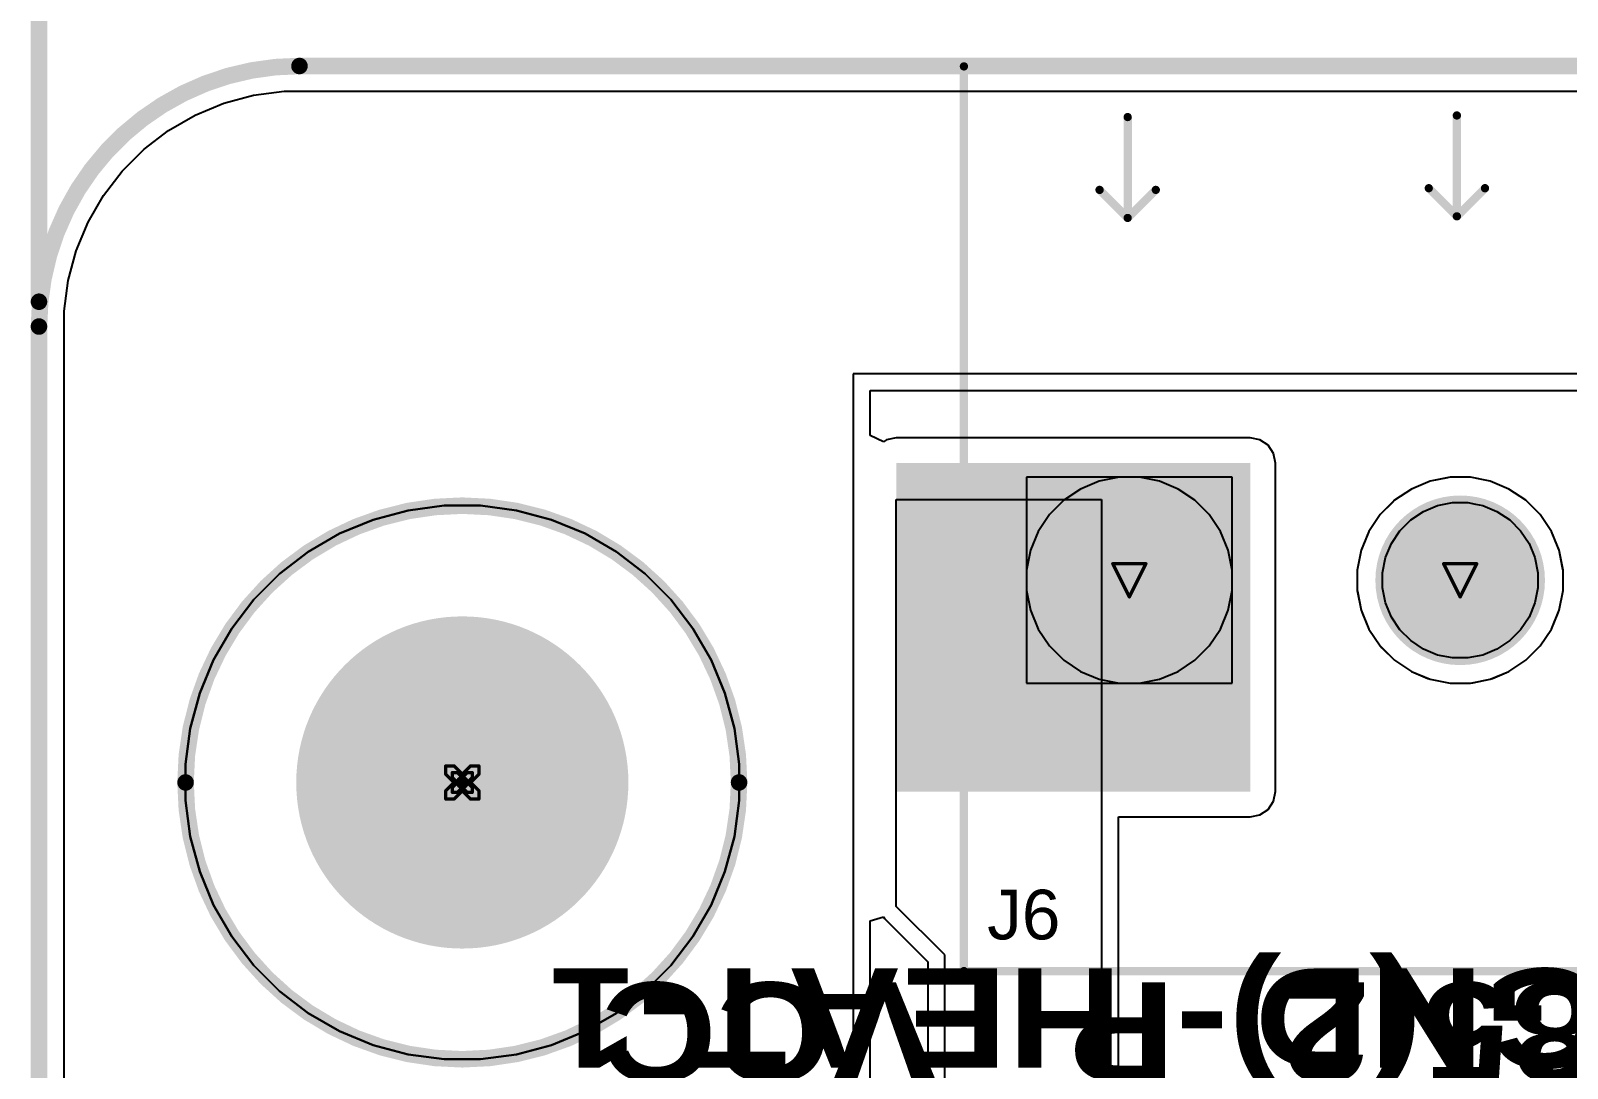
# Model space of a CAD drawing. Header units: inches. Extents: x -36 to 349, y -11 to 240.
# Drawn here: x -6.63 to 16.97, y 111.61 to 127.54 of the extents above; entities that cross this region are included whole.
import ezdxf

# ---------------------------------------------------------------- set-up
doc = ezdxf.new("R2010")
doc.units = ezdxf.units.IN
for name, color, linetype in [('Board Outline', 216, 'Continuous'), ('Bottom Layer', 5, 'Continuous'), ('Bottom Solder', 6, 'Continuous'), ('Dimension', 6, 'Continuous'), ('Drill Drawing', 1, 'Continuous'), ('Layer 1', 16, 'Continuous'), ('Layer 2', 76, 'Continuous'), ('Multi-Layer', 9, 'Continuous'), ('Pad Holes', 156, 'Continuous'), ('Top Layer', 1, 'Continuous'), ('Top Overlay', 2, 'Continuous'), ('Top Solder', 216, 'Continuous')]:
    doc.layers.add(name, color=color, linetype=linetype)
doc.styles.add('Arial', font='', dxfattribs={"height": 0.2})
doc.styles.add('Arial Black_Bold', font='', dxfattribs={"height": 0.2})
doc.styles.get('Arial').set_extended_font_data('Arial')
doc.styles.get('Arial Black_Bold').set_extended_font_data('Arial Black', bold=True)

# ---------------------------------------------------------------- blocks, each defined once
blk = doc.blocks.new('TB008A_508_02BE_120')
at = {"layer": 'Bottom Layer'}
blk.add_hatch(color=5, dxfattribs=at).paths.add_polyline_path([(-3.74, 1.2), (-1.34, 1.2), (-1.34, -1.2), (-3.74, -1.2)])
h = blk.add_hatch(color=5, dxfattribs=at)
edge = h.paths.add_edge_path()
edge.add_arc((2.54, 0), 1.2, 0, 360)
at = {"layer": 'Bottom Solder'}
blk.add_hatch(color=6, dxfattribs=at).paths.add_polyline_path([(-3.842, 1.302), (-1.238, 1.302), (-1.238, -1.302), (-3.842, -1.302)])
h = blk.add_hatch(color=6, dxfattribs=at)
edge = h.paths.add_edge_path()
edge.add_arc((2.54, 0), 1.302, 0, 360)
at = {"layer": 'Layer 1'}
h = blk.add_hatch(color=16, dxfattribs=at)
edge = h.paths.add_edge_path()
edge.add_arc((-2.54, 0), 1.2, 0, 360)
h = blk.add_hatch(color=16, dxfattribs=at)
edge = h.paths.add_edge_path()
edge.add_arc((2.54, 0), 1.2, 0, 360)
at = {"layer": 'Layer 2'}
h = blk.add_hatch(color=76, dxfattribs=at)
edge = h.paths.add_edge_path()
edge.add_arc((-2.54, 0), 1.2, 0, 360)
h = blk.add_hatch(color=76, dxfattribs=at)
edge = h.paths.add_edge_path()
edge.add_arc((2.54, 0), 1.2, 0, 360)
at = {"layer": 'Multi-Layer'}
h = blk.add_hatch(color=9, dxfattribs=at)
edge = h.paths.add_edge_path()
edge.add_arc((2.54, 0), 1.2, 0, 360)
at = {"layer": 'Pad Holes'}
h = blk.add_hatch(color=7, dxfattribs=at)
edge = h.paths.add_edge_path()
edge.add_arc((-2.54, 0), 0.8, 0, 360)
h = blk.add_hatch(color=7, dxfattribs=at)
edge = h.paths.add_edge_path()
edge.add_arc((2.54, 0), 0.8, 0, 360)
at = {"layer": 'Top Layer'}
blk.add_hatch(color=1, dxfattribs=at).paths.add_polyline_path([(-3.74, 1.2), (-1.34, 1.2), (-1.34, -1.2), (-3.74, -1.2)])
h = blk.add_hatch(color=1, dxfattribs=at)
edge = h.paths.add_edge_path()
edge.add_arc((2.54, 0), 1.2, 0, 360)
at = {"layer": 'Top Solder'}
blk.add_hatch(color=216, dxfattribs=at).paths.add_polyline_path([(-3.842, 1.302), (-1.238, 1.302), (-1.238, -1.302), (-3.842, -1.302)])
h = blk.add_hatch(color=216, dxfattribs=at)
edge = h.paths.add_edge_path()
edge.add_arc((2.54, 0), 1.302, 0, 360)
at = {"layer": 'Top Overlay'}
for points in [[(-5.08, 7.89, 0.127, 0.127, 0), (5.08, 7.89, 0.127, 0.127, 0)], [(-5.08, -6, 0.127, 0.127, 0), (-5.08, 7.89, 0.127, 0.127, 0)], [(5.08, -6, 0.127, 0.127, 0), (5.08, 7.89, 0.127, 0.127, 0)], [(-2.565, 5.563, 0.127, 0.127, 0), (-2.565, 7.112, 0.127, 0.127, 0)], [(2.489, 5.588, 0.127, 0.127, 0), (2.489, 7.137, 0.127, 0.127, 0)], [(-2.997, 5.994, 0.127, 0.127, 0), (-2.565, 5.563, 0.127, 0.127, 0)], [(-2.565, 5.563, 0.127, 0.127, 0), (-2.134, 5.994, 0.127, 0.127, 0)], [(2.057, 6.02, 0.127, 0.127, 0), (2.489, 5.588, 0.127, 0.127, 0)], [(2.489, 5.588, 0.127, 0.127, 0), (2.921, 6.02, 0.127, 0.127, 0)], [(-5.08, -6, 0.127, 0.127, 0), (5.08, -6, 0.127, 0.127, 0)]]:
    blk.add_lwpolyline(points, format="xyseb", dxfattribs=at)
for points in [[(-5.112, 7.89, 0.0635, 0.0635, 1), (-5.048, 7.89, 0.0635, 0.0635, 1)], [(-5.112, 7.89, 0.0635, 0.0635, 1), (-5.048, 7.89, 0.0635, 0.0635, 1)], [(5.048, 7.89, 0.0635, 0.0635, 1), (5.112, 7.89, 0.0635, 0.0635, 1)], [(5.048, 7.89, 0.0635, 0.0635, 1), (5.112, 7.89, 0.0635, 0.0635, 1)], [(-2.597, 7.112, 0.0635, 0.0635, 1), (-2.534, 7.112, 0.0635, 0.0635, 1)], [(2.457, 7.137, 0.0635, 0.0635, 1), (2.521, 7.137, 0.0635, 0.0635, 1)], [(-3.029, 5.994, 0.0635, 0.0635, 1), (-2.965, 5.994, 0.0635, 0.0635, 1)], [(-2.165, 5.994, 0.0635, 0.0635, 1), (-2.102, 5.994, 0.0635, 0.0635, 1)], [(2.026, 6.02, 0.0635, 0.0635, 1), (2.089, 6.02, 0.0635, 0.0635, 1)], [(2.889, 6.02, 0.0635, 0.0635, 1), (2.953, 6.02, 0.0635, 0.0635, 1)], [(-2.597, 5.563, 0.0635, 0.0635, 1), (-2.534, 5.563, 0.0635, 0.0635, 1)], [(-2.597, 5.563, 0.0635, 0.0635, 1), (-2.534, 5.563, 0.0635, 0.0635, 1)], [(-2.597, 5.563, 0.0635, 0.0635, 1), (-2.534, 5.563, 0.0635, 0.0635, 1)], [(2.457, 5.588, 0.0635, 0.0635, 1), (2.521, 5.588, 0.0635, 0.0635, 1)], [(2.457, 5.588, 0.0635, 0.0635, 1), (2.521, 5.588, 0.0635, 0.0635, 1)], [(2.457, 5.588, 0.0635, 0.0635, 1), (2.521, 5.588, 0.0635, 0.0635, 1)], [(-5.112, -6, 0.0635, 0.0635, 1), (-5.048, -6, 0.0635, 0.0635, 1)], [(-5.112, -6, 0.0635, 0.0635, 1), (-5.048, -6, 0.0635, 0.0635, 1)], [(5.048, -6, 0.0635, 0.0635, 1), (5.112, -6, 0.0635, 0.0635, 1)], [(5.048, -6, 0.0635, 0.0635, 1), (5.112, -6, 0.0635, 0.0635, 1)]]:
    blk.add_lwpolyline(points, format="xyseb", close=True, dxfattribs=at)

msp = doc.modelspace()

# ---------------------------------------------------------------- hatches: boundary and pattern name
at = {"layer": 'Bottom Solder'}
h = msp.add_hatch(color=6, dxfattribs=at)
edge = h.paths.add_edge_path()
edge.add_arc((0, 116), 0.102, 0, 360)
at = {"layer": 'Pad Holes'}
h = msp.add_hatch(color=7, dxfattribs=at)
edge = h.paths.add_edge_path()
edge.add_arc((0, 116), 2.55, 0, 360)
at = {"layer": 'Top Layer'}
msp.add_hatch(color=1, dxfattribs=at).paths.add_polyline_path([(6.664, 115.861), (12.099, 115.861), (12.099, 120.904), (6.664, 120.904)])
at = {"layer": 'Top Solder'}
h = msp.add_hatch(color=216, dxfattribs=at)
edge = h.paths.add_edge_path()
edge.add_arc((0, 116), 0.102, 0, 360)

# ---------------------------------------------------------------- linework, layer by layer
at = {"layer": 'Board Outline'}
for points in [[(-6.5, 123, 0.254, 0.254, -0.414214), (-2.5, 127, 0.254, 0.254, 0)], [(-2.5, 127, 0.254, 0.254, 0), (80.91, 127, 0.254, 0.254, 0)], [(-6.5, -7.021, 0.254, 0.254, 0), (-6.5, 123, 0.254, 0.254, 0)]]:
    msp.add_lwpolyline(points, format="xyseb", dxfattribs=at)
for points in [[(-2.564, 127, 0.127, 0.127, 1), (-2.437, 127, 0.127, 0.127, 1)], [(-2.564, 127, 0.127, 0.127, 1), (-2.437, 127, 0.127, 0.127, 1)], [(-6.564, 123, 0.127, 0.127, 1), (-6.437, 123, 0.127, 0.127, 1)], [(-6.564, 123, 0.127, 0.127, 1), (-6.437, 123, 0.127, 0.127, 1)]]:
    msp.add_lwpolyline(points, format="xyseb", close=True, dxfattribs=at)
at = {"layer": 'Bottom Layer'}
for p, q in [((-3.663, 126.427), (-3.206, 126.55)), ((-3.206, 126.55), (-2.737, 126.612)), ((-2.737, 126.612), (-2.5, 126.612)), ((-2.5, 126.612), (80.91, 126.612)), ((-4.511, 126.009), (-4.101, 126.246)), ((-4.101, 126.246), (-3.663, 126.427)), ((-4.886, 125.721), (-4.511, 126.009)), ((-5.221, 125.386), (-4.886, 125.721)), ((-5.509, 125.011), (-5.221, 125.386)), ((-5.746, 124.601), (-5.509, 125.011)), ((-5.927, 124.163), (-5.746, 124.601)), ((-6.05, 123.706), (-5.927, 124.163)), ((-6.112, 123.237), (-6.05, 123.706)), ((-6.112, 123), (-6.112, 123.237)), ((-6.112, 56.473), (-6.112, 123)), ((11.823, 120.685), (8.661, 120.685)), ((8.661, 120.685), (8.661, 117.523)), ((11.823, 117.523), (11.823, 120.685)), ((14.825, 120.61), (14.573, 120.505)), ((14.861, 120.624), (14.825, 120.61)), ((14.825, 120.61), (14.825, 120.61)), ((15.129, 120.677), (14.861, 120.624)), ((15.166, 120.685), (15.129, 120.677)), ((15.129, 120.677), (15.129, 120.677)), ((15.478, 120.685), (15.166, 120.685)), ((15.63, 120.655), (15.478, 120.685)), ((15.783, 120.624), (15.63, 120.655)), ((15.818, 120.61), (15.783, 120.624)), ((16.071, 120.505), (15.818, 120.61)), ((15.818, 120.61), (15.818, 120.61)), ((14.314, 120.332), (14.287, 120.305)), ((14.573, 120.505), (14.314, 120.332)), ((16.33, 120.332), (16.071, 120.505)), ((16.523, 120.139), (16.33, 120.332)), ((-0.831, 120.177), (-1.369, 120.033)), ((-0.279, 120.25), (-0.831, 120.177)), ((0.279, 120.25), (-0.279, 120.25)), ((0.831, 120.177), (0.279, 120.25)), ((1.369, 120.033), (0.831, 120.177)), ((14.094, 120.112), (13.921, 119.853)), ((14.287, 120.305), (14.094, 120.112)), ((14.287, 120.305), (14.287, 120.305)), ((14.562, 120.03), (14.757, 120.161)), ((14.757, 120.161), (14.974, 120.251)), ((14.974, 120.251), (15.204, 120.296)), ((15.204, 120.296), (15.439, 120.296)), ((15.439, 120.296), (15.555, 120.274)), ((15.555, 120.274), (15.67, 120.251)), ((15.67, 120.251), (15.887, 120.161)), ((15.887, 120.161), (16.082, 120.03)), ((16.55, 120.112), (16.523, 120.139)), ((16.523, 120.139), (16.523, 120.139)), ((16.723, 119.853), (16.55, 120.112)), ((-1.369, 120.033), (-1.884, 119.82)), ((1.884, 119.82), (1.369, 120.033)), ((14.265, 119.669), (14.396, 119.864)), ((14.396, 119.864), (14.562, 120.03)), ((16.082, 120.03), (16.248, 119.864)), ((16.248, 119.864), (16.379, 119.669)), ((-1.884, 119.82), (-2.366, 119.541)), ((2.366, 119.541), (1.884, 119.82)), ((13.921, 119.853), (13.816, 119.6)), ((14.175, 119.452), (14.265, 119.669)), ((16.379, 119.669), (16.469, 119.452)), ((16.828, 119.6), (16.723, 119.853)), ((-2.366, 119.541), (-2.808, 119.202)), ((2.808, 119.202), (2.366, 119.541)), ((13.802, 119.565), (13.741, 119.26)), ((13.816, 119.6), (13.802, 119.565)), ((13.816, 119.6), (13.816, 119.6)), ((14.129, 119.221), (14.175, 119.452)), ((16.469, 119.452), (16.514, 119.221)), ((16.842, 119.565), (16.828, 119.6)), ((16.828, 119.6), (16.828, 119.6)), ((16.895, 119.297), (16.842, 119.565)), ((-2.808, 119.202), (-3.202, 118.808)), ((3.202, 118.808), (2.808, 119.202)), ((13.741, 119.26), (13.741, 118.948)), ((14.129, 118.986), (14.129, 119.221)), ((16.514, 119.221), (16.514, 118.986)), ((16.903, 119.26), (16.895, 119.297)), ((16.895, 119.297), (16.895, 119.297)), ((16.903, 118.948), (16.903, 119.26)), ((13.741, 118.948), (13.748, 118.911)), ((14.175, 118.756), (14.129, 118.986)), ((16.514, 118.986), (16.469, 118.756)), ((16.842, 118.643), (16.903, 118.948)), ((-3.202, 118.808), (-3.541, 118.366)), ((3.541, 118.366), (3.202, 118.808)), ((13.748, 118.911), (13.748, 118.911)), ((13.748, 118.911), (13.802, 118.643)), ((14.265, 118.539), (14.175, 118.756)), ((16.469, 118.756), (16.379, 118.539)), ((13.802, 118.643), (13.816, 118.607)), ((13.816, 118.607), (13.816, 118.607)), ((13.816, 118.607), (13.921, 118.355)), ((14.396, 118.344), (14.265, 118.539)), ((16.379, 118.539), (16.248, 118.344)), ((16.723, 118.355), (16.828, 118.607)), ((16.828, 118.607), (16.842, 118.643)), ((16.828, 118.607), (16.828, 118.607)), ((-3.541, 118.366), (-3.82, 117.884)), ((3.82, 117.884), (3.541, 118.366)), ((13.921, 118.355), (14.094, 118.096)), ((14.562, 118.178), (14.396, 118.344)), ((16.248, 118.344), (16.082, 118.178)), ((16.55, 118.096), (16.723, 118.355)), ((14.094, 118.096), (14.121, 118.069)), ((14.121, 118.069), (14.121, 118.069)), ((14.121, 118.069), (14.314, 117.876)), ((14.757, 118.047), (14.562, 118.178)), ((14.974, 117.957), (14.757, 118.047)), ((15.887, 118.047), (15.67, 117.957)), ((16.082, 118.178), (15.887, 118.047)), ((16.357, 117.903), (16.55, 118.096)), ((-3.82, 117.884), (-4.033, 117.369)), ((4.033, 117.369), (3.82, 117.884)), ((14.314, 117.876), (14.573, 117.703)), ((15.204, 117.911), (14.974, 117.957)), ((15.439, 117.911), (15.204, 117.911)), ((15.67, 117.957), (15.439, 117.911)), ((16.071, 117.703), (16.33, 117.876)), ((16.33, 117.876), (16.357, 117.903)), ((16.357, 117.903), (16.357, 117.903)), ((8.661, 117.523), (11.823, 117.523)), ((14.573, 117.703), (14.825, 117.598)), ((14.825, 117.598), (14.825, 117.598)), ((14.825, 117.598), (14.861, 117.584)), ((14.861, 117.584), (15.166, 117.523)), ((15.166, 117.523), (15.478, 117.523)), ((15.478, 117.523), (15.515, 117.53)), ((15.515, 117.53), (15.783, 117.584)), ((15.515, 117.53), (15.515, 117.53)), ((15.783, 117.584), (15.818, 117.598)), ((15.818, 117.598), (16.071, 117.703)), ((15.818, 117.598), (15.818, 117.598)), ((-4.033, 117.369), (-4.177, 116.831)), ((4.177, 116.831), (4.033, 117.369)), ((-4.177, 116.831), (-4.25, 116.279)), ((4.25, 116.279), (4.177, 116.831)), ((-4.25, 116.279), (-4.25, 115.721)), ((4.25, 115.721), (4.25, 116.279)), ((-4.25, 115.721), (-4.177, 115.169)), ((4.177, 115.169), (4.25, 115.721)), ((-4.177, 115.169), (-4.033, 114.631)), ((4.033, 114.631), (4.177, 115.169)), ((-4.033, 114.631), (-3.82, 114.116)), ((3.82, 114.116), (4.033, 114.631)), ((-3.82, 114.116), (-3.541, 113.634)), ((3.541, 113.634), (3.82, 114.116)), ((-3.541, 113.634), (-3.202, 113.192)), ((3.202, 113.192), (3.541, 113.634)), ((-3.202, 113.192), (-2.808, 112.798)), ((2.808, 112.798), (3.202, 113.192)), ((-2.808, 112.798), (-2.366, 112.459)), ((2.366, 112.459), (2.808, 112.798)), ((-2.366, 112.459), (-1.884, 112.18)), ((1.884, 112.18), (2.366, 112.459)), ((-1.884, 112.18), (-1.369, 111.967)), ((1.369, 111.967), (1.884, 112.18)), ((-1.369, 111.967), (-0.831, 111.823)), ((0.831, 111.823), (1.369, 111.967)), ((-0.831, 111.823), (-0.279, 111.75)), ((-0.279, 111.75), (0.279, 111.75)), ((0.279, 111.75), (0.831, 111.823))]:
    msp.add_line(p, q, dxfattribs=at)
at = {"layer": 'Dimension'}
msp.add_lwpolyline([(-6.5, 123.381, 0.254, 0.254, 0), (-6.5, 143.815, 0.254, 0.254, 0)], format="xyseb", dxfattribs=at)
msp.add_lwpolyline([(-6.564, 123.381, 0.127, 0.127, 1), (-6.437, 123.381, 0.127, 0.127, 1)], format="xyseb", close=True, dxfattribs=at)
at = {"layer": 'Drill Drawing'}
for points in [[(9.988, 119.358, 0.0508, 0.0508, 0), (10.496, 119.358, 0.0508, 0.0508, 0)], [(9.988, 119.358, 0.0508, 0.0508, 0), (10.242, 118.85, 0.0508, 0.0508, 0)], [(10.242, 118.85, 0.0508, 0.0508, 0), (10.496, 119.358, 0.0508, 0.0508, 0)], [(15.068, 119.358, 0.0508, 0.0508, 0), (15.576, 119.358, 0.0508, 0.0508, 0)], [(15.068, 119.358, 0.0508, 0.0508, 0), (15.322, 118.85, 0.0508, 0.0508, 0)], [(15.322, 118.85, 0.0508, 0.0508, 0), (15.576, 119.358, 0.0508, 0.0508, 0)], [(-0.254, 116.127, 0.0508, 0.0508, 0), (-0.254, 116.254, 0.0508, 0.0508, 0)], [(-0.254, 116.254, 0.0508, 0.0508, 0), (-0.127, 116.254, 0.0508, 0.0508, 0)], [(-0.254, 116.127, 0.0508, 0.0508, 0), (-0.127, 116, 0.0508, 0.0508, 0)], [(-0.152, 116.076, 0.0508, 0.0508, 0), (-0.152, 116.152, 0.0508, 0.0508, 0)], [(-0.152, 116.152, 0.0508, 0.0508, 0), (-0.076, 116.152, 0.0508, 0.0508, 0)], [(-0.152, 116.076, 0.0508, 0.0508, 0), (-0.076, 116, 0.0508, 0.0508, 0)], [(-0.127, 116.254, 0.0508, 0.0508, 0), (0, 116.127, 0.0508, 0.0508, 0)], [(-0.076, 116.152, 0.0508, 0.0508, 0), (0, 116.076, 0.0508, 0.0508, 0)], [(0, 116.127, 0.0508, 0.0508, 0), (0.127, 116.254, 0.0508, 0.0508, 0)], [(0, 116.076, 0.0508, 0.0508, 0), (0.076, 116.152, 0.0508, 0.0508, 0)], [(0.076, 116.152, 0.0508, 0.0508, 0), (0.152, 116.152, 0.0508, 0.0508, 0)], [(0.076, 116, 0.0508, 0.0508, 0), (0.152, 116.076, 0.0508, 0.0508, 0)], [(0.127, 116.254, 0.0508, 0.0508, 0), (0.254, 116.254, 0.0508, 0.0508, 0)], [(0.127, 116, 0.0508, 0.0508, 0), (0.254, 116.127, 0.0508, 0.0508, 0)], [(0.152, 116.076, 0.0508, 0.0508, 0), (0.152, 116.152, 0.0508, 0.0508, 0)], [(0.254, 116.127, 0.0508, 0.0508, 0), (0.254, 116.254, 0.0508, 0.0508, 0)], [(-0.254, 115.873, 0.0508, 0.0508, 0), (-0.127, 116, 0.0508, 0.0508, 0)], [(-0.254, 115.746, 0.0508, 0.0508, 0), (-0.254, 115.873, 0.0508, 0.0508, 0)], [(-0.152, 115.924, 0.0508, 0.0508, 0), (-0.076, 116, 0.0508, 0.0508, 0)], [(-0.152, 115.848, 0.0508, 0.0508, 0), (-0.152, 115.924, 0.0508, 0.0508, 0)], [(-0.152, 115.848, 0.0508, 0.0508, 0), (-0.076, 115.848, 0.0508, 0.0508, 0)], [(-0.127, 115.746, 0.0508, 0.0508, 0), (0, 115.873, 0.0508, 0.0508, 0)], [(-0.076, 115.848, 0.0508, 0.0508, 0), (0, 115.924, 0.0508, 0.0508, 0)], [(0, 115.924, 0.0508, 0.0508, 0), (0.076, 115.848, 0.0508, 0.0508, 0)], [(0, 115.873, 0.0508, 0.0508, 0), (0.127, 115.746, 0.0508, 0.0508, 0)], [(0.076, 116, 0.0508, 0.0508, 0), (0.152, 115.924, 0.0508, 0.0508, 0)], [(0.076, 115.848, 0.0508, 0.0508, 0), (0.152, 115.848, 0.0508, 0.0508, 0)], [(0.127, 116, 0.0508, 0.0508, 0), (0.254, 115.873, 0.0508, 0.0508, 0)], [(0.152, 115.848, 0.0508, 0.0508, 0), (0.152, 115.924, 0.0508, 0.0508, 0)], [(0.254, 115.746, 0.0508, 0.0508, 0), (0.254, 115.873, 0.0508, 0.0508, 0)], [(-0.254, 115.746, 0.0508, 0.0508, 0), (-0.127, 115.746, 0.0508, 0.0508, 0)], [(0.127, 115.746, 0.0508, 0.0508, 0), (0.254, 115.746, 0.0508, 0.0508, 0)]]:
    msp.add_lwpolyline(points, format="xyseb", dxfattribs=at)
for points in [[(9.975, 119.358, 0.0254, 0.0254, 1), (10.001, 119.358, 0.0254, 0.0254, 1)], [(9.975, 119.358, 0.0254, 0.0254, 1), (10.001, 119.358, 0.0254, 0.0254, 1)], [(10.483, 119.358, 0.0254, 0.0254, 1), (10.509, 119.358, 0.0254, 0.0254, 1)], [(10.483, 119.358, 0.0254, 0.0254, 1), (10.509, 119.358, 0.0254, 0.0254, 1)], [(15.055, 119.358, 0.0254, 0.0254, 1), (15.081, 119.358, 0.0254, 0.0254, 1)], [(15.055, 119.358, 0.0254, 0.0254, 1), (15.081, 119.358, 0.0254, 0.0254, 1)], [(15.563, 119.358, 0.0254, 0.0254, 1), (15.589, 119.358, 0.0254, 0.0254, 1)], [(15.563, 119.358, 0.0254, 0.0254, 1), (15.589, 119.358, 0.0254, 0.0254, 1)], [(10.229, 118.85, 0.0254, 0.0254, 1), (10.255, 118.85, 0.0254, 0.0254, 1)], [(10.229, 118.85, 0.0254, 0.0254, 1), (10.255, 118.85, 0.0254, 0.0254, 1)], [(15.309, 118.85, 0.0254, 0.0254, 1), (15.335, 118.85, 0.0254, 0.0254, 1)], [(15.309, 118.85, 0.0254, 0.0254, 1), (15.335, 118.85, 0.0254, 0.0254, 1)], [(-0.267, 116.254, 0.0254, 0.0254, 1), (-0.241, 116.254, 0.0254, 0.0254, 1)], [(-0.267, 116.254, 0.0254, 0.0254, 1), (-0.241, 116.254, 0.0254, 0.0254, 1)], [(-0.267, 116.127, 0.0254, 0.0254, 1), (-0.241, 116.127, 0.0254, 0.0254, 1)], [(-0.267, 116.127, 0.0254, 0.0254, 1), (-0.241, 116.127, 0.0254, 0.0254, 1)], [(-0.165, 116.152, 0.0254, 0.0254, 1), (-0.14, 116.152, 0.0254, 0.0254, 1)], [(-0.165, 116.152, 0.0254, 0.0254, 1), (-0.14, 116.152, 0.0254, 0.0254, 1)], [(-0.165, 116.076, 0.0254, 0.0254, 1), (-0.14, 116.076, 0.0254, 0.0254, 1)], [(-0.165, 116.076, 0.0254, 0.0254, 1), (-0.14, 116.076, 0.0254, 0.0254, 1)], [(-0.14, 116.254, 0.0254, 0.0254, 1), (-0.114, 116.254, 0.0254, 0.0254, 1)], [(-0.14, 116.254, 0.0254, 0.0254, 1), (-0.114, 116.254, 0.0254, 0.0254, 1)], [(-0.089, 116.152, 0.0254, 0.0254, 1), (-0.064, 116.152, 0.0254, 0.0254, 1)], [(-0.089, 116.152, 0.0254, 0.0254, 1), (-0.064, 116.152, 0.0254, 0.0254, 1)], [(-0.013, 116.127, 0.0254, 0.0254, 1), (0.013, 116.127, 0.0254, 0.0254, 1)], [(-0.013, 116.127, 0.0254, 0.0254, 1), (0.013, 116.127, 0.0254, 0.0254, 1)], [(-0.013, 116.076, 0.0254, 0.0254, 1), (0.013, 116.076, 0.0254, 0.0254, 1)], [(-0.013, 116.076, 0.0254, 0.0254, 1), (0.013, 116.076, 0.0254, 0.0254, 1)], [(0.064, 116.152, 0.0254, 0.0254, 1), (0.089, 116.152, 0.0254, 0.0254, 1)], [(0.064, 116.152, 0.0254, 0.0254, 1), (0.089, 116.152, 0.0254, 0.0254, 1)], [(0.114, 116.254, 0.0254, 0.0254, 1), (0.14, 116.254, 0.0254, 0.0254, 1)], [(0.114, 116.254, 0.0254, 0.0254, 1), (0.14, 116.254, 0.0254, 0.0254, 1)], [(0.14, 116.152, 0.0254, 0.0254, 1), (0.165, 116.152, 0.0254, 0.0254, 1)], [(0.14, 116.152, 0.0254, 0.0254, 1), (0.165, 116.152, 0.0254, 0.0254, 1)], [(0.14, 116.076, 0.0254, 0.0254, 1), (0.165, 116.076, 0.0254, 0.0254, 1)], [(0.14, 116.076, 0.0254, 0.0254, 1), (0.165, 116.076, 0.0254, 0.0254, 1)], [(0.241, 116.254, 0.0254, 0.0254, 1), (0.267, 116.254, 0.0254, 0.0254, 1)], [(0.241, 116.254, 0.0254, 0.0254, 1), (0.267, 116.254, 0.0254, 0.0254, 1)], [(0.241, 116.127, 0.0254, 0.0254, 1), (0.267, 116.127, 0.0254, 0.0254, 1)], [(0.241, 116.127, 0.0254, 0.0254, 1), (0.267, 116.127, 0.0254, 0.0254, 1)], [(-0.267, 115.873, 0.0254, 0.0254, 1), (-0.241, 115.873, 0.0254, 0.0254, 1)], [(-0.267, 115.873, 0.0254, 0.0254, 1), (-0.241, 115.873, 0.0254, 0.0254, 1)], [(-0.165, 115.924, 0.0254, 0.0254, 1), (-0.14, 115.924, 0.0254, 0.0254, 1)], [(-0.165, 115.924, 0.0254, 0.0254, 1), (-0.14, 115.924, 0.0254, 0.0254, 1)], [(-0.165, 115.848, 0.0254, 0.0254, 1), (-0.14, 115.848, 0.0254, 0.0254, 1)], [(-0.165, 115.848, 0.0254, 0.0254, 1), (-0.14, 115.848, 0.0254, 0.0254, 1)], [(-0.14, 116, 0.0254, 0.0254, 1), (-0.114, 116, 0.0254, 0.0254, 1)], [(-0.14, 116, 0.0254, 0.0254, 1), (-0.114, 116, 0.0254, 0.0254, 1)], [(-0.089, 116, 0.0254, 0.0254, 1), (-0.064, 116, 0.0254, 0.0254, 1)], [(-0.089, 116, 0.0254, 0.0254, 1), (-0.064, 116, 0.0254, 0.0254, 1)], [(-0.089, 115.848, 0.0254, 0.0254, 1), (-0.064, 115.848, 0.0254, 0.0254, 1)], [(-0.089, 115.848, 0.0254, 0.0254, 1), (-0.064, 115.848, 0.0254, 0.0254, 1)], [(-0.013, 115.924, 0.0254, 0.0254, 1), (0.013, 115.924, 0.0254, 0.0254, 1)], [(-0.013, 115.924, 0.0254, 0.0254, 1), (0.013, 115.924, 0.0254, 0.0254, 1)], [(-0.013, 115.873, 0.0254, 0.0254, 1), (0.013, 115.873, 0.0254, 0.0254, 1)], [(-0.013, 115.873, 0.0254, 0.0254, 1), (0.013, 115.873, 0.0254, 0.0254, 1)], [(0.064, 116, 0.0254, 0.0254, 1), (0.089, 116, 0.0254, 0.0254, 1)], [(0.064, 116, 0.0254, 0.0254, 1), (0.089, 116, 0.0254, 0.0254, 1)], [(0.064, 115.848, 0.0254, 0.0254, 1), (0.089, 115.848, 0.0254, 0.0254, 1)], [(0.064, 115.848, 0.0254, 0.0254, 1), (0.089, 115.848, 0.0254, 0.0254, 1)], [(0.114, 116, 0.0254, 0.0254, 1), (0.14, 116, 0.0254, 0.0254, 1)], [(0.114, 116, 0.0254, 0.0254, 1), (0.14, 116, 0.0254, 0.0254, 1)], [(0.14, 115.924, 0.0254, 0.0254, 1), (0.165, 115.924, 0.0254, 0.0254, 1)], [(0.14, 115.924, 0.0254, 0.0254, 1), (0.165, 115.924, 0.0254, 0.0254, 1)], [(0.14, 115.848, 0.0254, 0.0254, 1), (0.165, 115.848, 0.0254, 0.0254, 1)], [(0.14, 115.848, 0.0254, 0.0254, 1), (0.165, 115.848, 0.0254, 0.0254, 1)], [(0.241, 115.873, 0.0254, 0.0254, 1), (0.267, 115.873, 0.0254, 0.0254, 1)], [(0.241, 115.873, 0.0254, 0.0254, 1), (0.267, 115.873, 0.0254, 0.0254, 1)], [(-0.267, 115.746, 0.0254, 0.0254, 1), (-0.241, 115.746, 0.0254, 0.0254, 1)], [(-0.267, 115.746, 0.0254, 0.0254, 1), (-0.241, 115.746, 0.0254, 0.0254, 1)], [(-0.14, 115.746, 0.0254, 0.0254, 1), (-0.114, 115.746, 0.0254, 0.0254, 1)], [(-0.14, 115.746, 0.0254, 0.0254, 1), (-0.114, 115.746, 0.0254, 0.0254, 1)], [(0.114, 115.746, 0.0254, 0.0254, 1), (0.14, 115.746, 0.0254, 0.0254, 1)], [(0.114, 115.746, 0.0254, 0.0254, 1), (0.14, 115.746, 0.0254, 0.0254, 1)], [(0.241, 115.746, 0.0254, 0.0254, 1), (0.267, 115.746, 0.0254, 0.0254, 1)], [(0.241, 115.746, 0.0254, 0.0254, 1), (0.267, 115.746, 0.0254, 0.0254, 1)]]:
    msp.add_lwpolyline(points, format="xyseb", close=True, dxfattribs=at)
at = {"layer": 'Layer 1'}
for p, q in [((-3.663, 126.427), (-3.206, 126.55)), ((-3.206, 126.55), (-2.737, 126.612)), ((-2.737, 126.612), (-2.5, 126.612)), ((-2.5, 126.612), (80.91, 126.612)), ((-4.511, 126.009), (-4.101, 126.246)), ((-4.101, 126.246), (-3.663, 126.427)), ((-4.886, 125.721), (-4.511, 126.009)), ((-5.221, 125.386), (-4.886, 125.721)), ((-5.509, 125.011), (-5.221, 125.386)), ((-5.746, 124.601), (-5.509, 125.011)), ((-5.927, 124.163), (-5.746, 124.601)), ((-6.05, 123.706), (-5.927, 124.163)), ((-6.112, 123.237), (-6.05, 123.706)), ((-6.112, 123), (-6.112, 123.237)), ((-6.112, -7.021), (-6.112, 123)), ((9.781, 120.624), (9.493, 120.505)), ((10.086, 120.685), (9.781, 120.624)), ((10.398, 120.685), (10.086, 120.685)), ((10.703, 120.624), (10.398, 120.685)), ((10.991, 120.505), (10.703, 120.624)), ((9.234, 120.332), (9.014, 120.112)), ((9.493, 120.505), (9.234, 120.332)), ((11.25, 120.332), (10.991, 120.505)), ((11.47, 120.112), (11.25, 120.332)), ((-0.831, 120.177), (-1.369, 120.033)), ((-0.279, 120.25), (-0.831, 120.177)), ((0.279, 120.25), (-0.279, 120.25)), ((0.831, 120.177), (0.279, 120.25)), ((1.369, 120.033), (0.831, 120.177)), ((9.014, 120.112), (8.841, 119.853)), ((11.643, 119.853), (11.47, 120.112)), ((-1.369, 120.033), (-1.884, 119.82)), ((1.884, 119.82), (1.369, 120.033)), ((-1.884, 119.82), (-2.366, 119.541)), ((2.366, 119.541), (1.884, 119.82)), ((8.841, 119.853), (8.722, 119.565)), ((11.762, 119.565), (11.643, 119.853)), ((-2.366, 119.541), (-2.808, 119.202)), ((2.808, 119.202), (2.366, 119.541)), ((8.722, 119.565), (8.661, 119.26)), ((11.823, 119.26), (11.762, 119.565)), ((-2.808, 119.202), (-3.202, 118.808)), ((3.202, 118.808), (2.808, 119.202)), ((8.661, 119.26), (8.661, 118.948)), ((11.823, 118.948), (11.823, 119.26)), ((8.661, 118.948), (8.722, 118.643)), ((11.762, 118.643), (11.823, 118.948)), ((-3.202, 118.808), (-3.541, 118.366)), ((3.541, 118.366), (3.202, 118.808)), ((8.722, 118.643), (8.841, 118.355)), ((11.643, 118.355), (11.762, 118.643)), ((-3.541, 118.366), (-3.82, 117.884)), ((3.82, 117.884), (3.541, 118.366)), ((8.841, 118.355), (9.014, 118.096)), ((11.47, 118.096), (11.643, 118.355)), ((9.014, 118.096), (9.234, 117.876)), ((11.25, 117.876), (11.47, 118.096)), ((-3.82, 117.884), (-4.033, 117.369)), ((4.033, 117.369), (3.82, 117.884)), ((9.234, 117.876), (9.493, 117.703)), ((10.991, 117.703), (11.25, 117.876)), ((9.493, 117.703), (9.781, 117.584)), ((9.781, 117.584), (10.086, 117.523)), ((10.086, 117.523), (10.398, 117.523)), ((10.398, 117.523), (10.703, 117.584)), ((10.703, 117.584), (10.991, 117.703)), ((-4.033, 117.369), (-4.177, 116.831)), ((4.177, 116.831), (4.033, 117.369)), ((-4.177, 116.831), (-4.25, 116.279)), ((4.25, 116.279), (4.177, 116.831)), ((-4.25, 116.279), (-4.25, 115.721)), ((4.25, 115.721), (4.25, 116.279)), ((-4.25, 115.721), (-4.177, 115.169)), ((4.177, 115.169), (4.25, 115.721)), ((-4.177, 115.169), (-4.033, 114.631)), ((4.033, 114.631), (4.177, 115.169)), ((-4.033, 114.631), (-3.82, 114.116)), ((3.82, 114.116), (4.033, 114.631)), ((-3.82, 114.116), (-3.541, 113.634)), ((3.541, 113.634), (3.82, 114.116)), ((-3.541, 113.634), (-3.202, 113.192)), ((3.202, 113.192), (3.541, 113.634)), ((-3.202, 113.192), (-2.808, 112.798)), ((2.808, 112.798), (3.202, 113.192)), ((-2.808, 112.798), (-2.366, 112.459)), ((2.366, 112.459), (2.808, 112.798)), ((-2.366, 112.459), (-1.884, 112.18)), ((1.884, 112.18), (2.366, 112.459)), ((-1.884, 112.18), (-1.369, 111.967)), ((1.369, 111.967), (1.884, 112.18)), ((-1.369, 111.967), (-0.831, 111.823)), ((0.831, 111.823), (1.369, 111.967)), ((-0.831, 111.823), (-0.279, 111.75)), ((-0.279, 111.75), (0.279, 111.75)), ((0.279, 111.75), (0.831, 111.823))]:
    msp.add_line(p, q, dxfattribs=at)
at = {"layer": 'Layer 2'}
for p, q in [((-3.663, 126.427), (-3.206, 126.55)), ((-3.206, 126.55), (-2.737, 126.612)), ((-2.737, 126.612), (-2.5, 126.612)), ((-2.5, 126.612), (80.91, 126.612)), ((-4.511, 126.009), (-4.101, 126.246)), ((-4.101, 126.246), (-3.663, 126.427)), ((-4.886, 125.721), (-4.511, 126.009)), ((-5.221, 125.386), (-4.886, 125.721)), ((-5.509, 125.011), (-5.221, 125.386)), ((-5.746, 124.601), (-5.509, 125.011)), ((-5.927, 124.163), (-5.746, 124.601)), ((-6.05, 123.706), (-5.927, 124.163)), ((-6.112, 123.237), (-6.05, 123.706)), ((-6.112, 123), (-6.112, 123.237)), ((-6.112, 60.579), (-6.112, 123)), ((9.781, 120.624), (9.493, 120.505)), ((10.086, 120.685), (9.781, 120.624)), ((10.398, 120.685), (10.086, 120.685)), ((10.703, 120.624), (10.398, 120.685)), ((10.991, 120.505), (10.703, 120.624)), ((14.861, 120.624), (14.573, 120.505)), ((15.166, 120.685), (14.861, 120.624)), ((15.478, 120.685), (15.166, 120.685)), ((15.783, 120.624), (15.478, 120.685)), ((16.071, 120.505), (15.783, 120.624)), ((9.234, 120.332), (9.014, 120.112)), ((9.493, 120.505), (9.234, 120.332)), ((11.25, 120.332), (10.991, 120.505)), ((11.47, 120.112), (11.25, 120.332)), ((14.314, 120.332), (14.094, 120.112)), ((14.573, 120.505), (14.314, 120.332)), ((16.33, 120.332), (16.071, 120.505)), ((16.55, 120.112), (16.33, 120.332)), ((-0.831, 120.177), (-1.369, 120.033)), ((-0.279, 120.25), (-0.831, 120.177)), ((0.279, 120.25), (-0.279, 120.25)), ((0.831, 120.177), (0.279, 120.25)), ((1.369, 120.033), (0.831, 120.177)), ((9.014, 120.112), (8.841, 119.853)), ((11.643, 119.853), (11.47, 120.112)), ((14.094, 120.112), (13.921, 119.853)), ((16.723, 119.853), (16.55, 120.112)), ((-1.369, 120.033), (-1.884, 119.82)), ((1.884, 119.82), (1.369, 120.033)), ((-1.884, 119.82), (-2.366, 119.541)), ((2.366, 119.541), (1.884, 119.82)), ((8.841, 119.853), (8.722, 119.565)), ((11.762, 119.565), (11.643, 119.853)), ((13.921, 119.853), (13.802, 119.565)), ((16.842, 119.565), (16.723, 119.853)), ((-2.366, 119.541), (-2.808, 119.202)), ((2.808, 119.202), (2.366, 119.541)), ((8.722, 119.565), (8.661, 119.26)), ((11.823, 119.26), (11.762, 119.565)), ((13.802, 119.565), (13.741, 119.26)), ((16.903, 119.26), (16.842, 119.565)), ((-2.808, 119.202), (-3.202, 118.808)), ((3.202, 118.808), (2.808, 119.202)), ((8.661, 119.26), (8.661, 118.948)), ((11.823, 118.948), (11.823, 119.26)), ((13.741, 119.26), (13.741, 118.948)), ((16.903, 118.948), (16.903, 119.26)), ((8.661, 118.948), (8.722, 118.643)), ((11.762, 118.643), (11.823, 118.948)), ((13.741, 118.948), (13.802, 118.643)), ((16.842, 118.643), (16.903, 118.948)), ((-3.202, 118.808), (-3.541, 118.366)), ((3.541, 118.366), (3.202, 118.808)), ((8.722, 118.643), (8.841, 118.355)), ((11.643, 118.355), (11.762, 118.643)), ((13.802, 118.643), (13.921, 118.355)), ((16.723, 118.355), (16.842, 118.643)), ((-3.541, 118.366), (-3.82, 117.884)), ((3.82, 117.884), (3.541, 118.366)), ((8.841, 118.355), (9.014, 118.096)), ((11.47, 118.096), (11.643, 118.355)), ((13.921, 118.355), (14.094, 118.096)), ((16.55, 118.096), (16.723, 118.355)), ((9.014, 118.096), (9.234, 117.876)), ((11.25, 117.876), (11.47, 118.096)), ((14.094, 118.096), (14.314, 117.876)), ((16.33, 117.876), (16.55, 118.096)), ((-3.82, 117.884), (-4.033, 117.369)), ((4.033, 117.369), (3.82, 117.884)), ((9.234, 117.876), (9.493, 117.703)), ((10.991, 117.703), (11.25, 117.876)), ((14.314, 117.876), (14.573, 117.703)), ((16.071, 117.703), (16.33, 117.876)), ((9.493, 117.703), (9.781, 117.584)), ((9.781, 117.584), (10.086, 117.523)), ((10.086, 117.523), (10.398, 117.523)), ((10.398, 117.523), (10.703, 117.584)), ((10.703, 117.584), (10.991, 117.703)), ((14.573, 117.703), (14.861, 117.584)), ((14.861, 117.584), (15.166, 117.523)), ((15.166, 117.523), (15.478, 117.523)), ((15.478, 117.523), (15.783, 117.584)), ((15.783, 117.584), (16.071, 117.703)), ((-4.033, 117.369), (-4.177, 116.831)), ((4.177, 116.831), (4.033, 117.369)), ((-4.177, 116.831), (-4.25, 116.279)), ((4.25, 116.279), (4.177, 116.831)), ((-4.25, 116.279), (-4.25, 115.721)), ((4.25, 115.721), (4.25, 116.279)), ((-4.25, 115.721), (-4.177, 115.169)), ((4.177, 115.169), (4.25, 115.721)), ((-4.177, 115.169), (-4.033, 114.631)), ((4.033, 114.631), (4.177, 115.169)), ((-4.033, 114.631), (-3.82, 114.116)), ((3.82, 114.116), (4.033, 114.631)), ((-3.82, 114.116), (-3.541, 113.634)), ((3.541, 113.634), (3.82, 114.116)), ((-3.541, 113.634), (-3.202, 113.192)), ((3.202, 113.192), (3.541, 113.634)), ((-3.202, 113.192), (-2.808, 112.798)), ((2.808, 112.798), (3.202, 113.192)), ((-2.808, 112.798), (-2.366, 112.459)), ((2.366, 112.459), (2.808, 112.798)), ((-2.366, 112.459), (-1.884, 112.18)), ((1.884, 112.18), (2.366, 112.459)), ((-1.884, 112.18), (-1.369, 111.967)), ((1.369, 111.967), (1.884, 112.18)), ((-1.369, 111.967), (-0.831, 111.823)), ((0.831, 111.823), (1.369, 111.967)), ((-0.831, 111.823), (-0.279, 111.75)), ((-0.279, 111.75), (0.279, 111.75)), ((0.279, 111.75), (0.831, 111.823))]:
    msp.add_line(p, q, dxfattribs=at)
at = {"layer": 'Multi-Layer'}
for p, q in [((-1.369, 120.033), (-0.831, 120.177)), ((-0.831, 120.177), (-0.279, 120.25)), ((-0.279, 120.25), (0, 120.25)), ((0, 120.25), (0.279, 120.25)), ((0.279, 120.25), (0.831, 120.177)), ((0.831, 120.177), (1.369, 120.033)), ((-1.884, 119.82), (-1.369, 120.033)), ((1.369, 120.033), (1.884, 119.82)), ((-2.366, 119.541), (-1.884, 119.82)), ((1.884, 119.82), (2.366, 119.541)), ((-2.808, 119.202), (-2.366, 119.541)), ((2.366, 119.541), (2.808, 119.202)), ((-3.202, 118.808), (-2.808, 119.202)), ((2.808, 119.202), (3.202, 118.808)), ((-3.541, 118.366), (-3.202, 118.808)), ((3.202, 118.808), (3.541, 118.366)), ((-3.82, 117.884), (-3.541, 118.366)), ((3.541, 118.366), (3.82, 117.884)), ((-4.033, 117.369), (-3.82, 117.884)), ((3.82, 117.884), (4.033, 117.369)), ((-4.177, 116.831), (-4.033, 117.369)), ((4.033, 117.369), (4.177, 116.831)), ((-4.25, 116.279), (-4.177, 116.831)), ((4.177, 116.831), (4.25, 116.279)), ((-4.25, 116), (-4.25, 116.279)), ((4.25, 116.279), (4.25, 116)), ((-4.25, 115.721), (-4.25, 116)), ((4.25, 116), (4.25, 115.721)), ((-4.177, 115.169), (-4.25, 115.721)), ((4.25, 115.721), (4.177, 115.169)), ((-4.033, 114.631), (-4.177, 115.169)), ((4.177, 115.169), (4.033, 114.631)), ((-3.82, 114.116), (-4.033, 114.631)), ((4.033, 114.631), (3.82, 114.116)), ((-3.541, 113.634), (-3.82, 114.116)), ((3.82, 114.116), (3.541, 113.634)), ((-3.202, 113.192), (-3.541, 113.634)), ((3.541, 113.634), (3.202, 113.192)), ((-2.808, 112.798), (-3.202, 113.192)), ((3.202, 113.192), (2.808, 112.798)), ((-2.366, 112.459), (-2.808, 112.798)), ((2.808, 112.798), (2.366, 112.459)), ((-1.884, 112.18), (-2.366, 112.459)), ((2.366, 112.459), (1.884, 112.18)), ((-1.369, 111.967), (-1.884, 112.18)), ((1.884, 112.18), (1.369, 111.967)), ((-0.831, 111.823), (-1.369, 111.967)), ((1.369, 111.967), (0.831, 111.823)), ((-0.279, 111.75), (-0.831, 111.823)), ((0, 111.75), (-0.279, 111.75)), ((0, 111.75), (0, 111.75)), ((0.279, 111.75), (0, 111.75)), ((0.831, 111.823), (0.279, 111.75))]:
    msp.add_line(p, q, dxfattribs=at)
at = {"layer": 'Top Layer'}
for p, q in [((-3.663, 126.427), (-3.206, 126.55)), ((-3.206, 126.55), (-2.737, 126.612)), ((-2.737, 126.612), (-2.5, 126.612)), ((-2.5, 126.612), (73.596, 126.612)), ((-4.511, 126.009), (-4.101, 126.246)), ((-4.101, 126.246), (-3.663, 126.427)), ((-4.886, 125.721), (-4.511, 126.009)), ((-5.221, 125.386), (-4.886, 125.721)), ((-5.509, 125.011), (-5.221, 125.386)), ((-5.746, 124.601), (-5.509, 125.011)), ((-5.927, 124.163), (-5.746, 124.601)), ((-6.05, 123.706), (-5.927, 124.163)), ((-6.112, 123.237), (-6.05, 123.706)), ((-6.112, 123), (-6.112, 123.237)), ((-6.112, 108.153), (-6.112, 123)), ((18.195, 122.276), (6.003, 122.276)), ((6.003, 122.276), (6.003, 111.201)), ((6.262, 121.327), (6.262, 122.017)), ((6.262, 122.017), (17.936, 122.017)), ((6.466, 121.23), (6.262, 121.327)), ((6.664, 121.292), (6.515, 121.263)), ((12.099, 121.292), (6.664, 121.292)), ((12.248, 121.263), (12.099, 121.292)), ((6.515, 121.263), (6.466, 121.23)), ((12.374, 121.179), (12.248, 121.263)), ((12.458, 121.053), (12.374, 121.179)), ((12.488, 120.904), (12.458, 121.053)), ((12.488, 115.861), (12.488, 120.904)), ((6.664, 114.097), (6.664, 120.345)), ((6.664, 120.345), (9.816, 120.345)), ((9.816, 120.345), (9.816, 105.565)), ((-0.831, 120.177), (-1.369, 120.033)), ((-0.279, 120.25), (-0.831, 120.177)), ((0.279, 120.25), (-0.279, 120.25)), ((0.831, 120.177), (0.279, 120.25)), ((1.369, 120.033), (0.831, 120.177)), ((-1.369, 120.033), (-1.884, 119.82)), ((1.884, 119.82), (1.369, 120.033)), ((-1.884, 119.82), (-2.366, 119.541)), ((2.366, 119.541), (1.884, 119.82)), ((-2.366, 119.541), (-2.808, 119.202)), ((2.808, 119.202), (2.366, 119.541)), ((-2.808, 119.202), (-3.202, 118.808)), ((3.202, 118.808), (2.808, 119.202)), ((-3.202, 118.808), (-3.541, 118.366)), ((3.541, 118.366), (3.202, 118.808)), ((-3.541, 118.366), (-3.82, 117.884)), ((3.82, 117.884), (3.541, 118.366)), ((-3.82, 117.884), (-4.033, 117.369)), ((4.033, 117.369), (3.82, 117.884)), ((-4.033, 117.369), (-4.177, 116.831)), ((4.177, 116.831), (4.033, 117.369)), ((-4.177, 116.831), (-4.25, 116.279)), ((4.25, 116.279), (4.177, 116.831)), ((-4.25, 116.279), (-4.25, 116)), ((4.25, 116), (4.25, 116.279)), ((-4.25, 116), (-4.25, 115.721)), ((4.25, 115.721), (4.25, 116)), ((12.458, 115.712), (12.488, 115.861)), ((-4.25, 115.721), (-4.177, 115.169)), ((4.177, 115.169), (4.25, 115.721)), ((12.374, 115.586), (12.458, 115.712)), ((10.075, 105.565), (10.075, 115.472)), ((10.075, 115.472), (12.099, 115.472)), ((12.099, 115.472), (12.248, 115.502)), ((12.248, 115.502), (12.374, 115.586)), ((-4.177, 115.169), (-4.033, 114.631)), ((4.033, 114.631), (4.177, 115.169)), ((-4.033, 114.631), (-3.82, 114.116)), ((3.82, 114.116), (4.033, 114.631)), ((-3.82, 114.116), (-3.541, 113.634)), ((3.541, 113.634), (3.82, 114.116)), ((7.407, 113.354), (6.664, 114.097)), ((6.262, 113.875), (6.466, 113.936)), ((6.262, 111.201), (6.262, 113.875)), ((6.466, 113.936), (6.481, 113.914)), ((6.481, 113.914), (6.481, 113.914)), ((6.481, 113.914), (7.148, 113.247)), ((-3.541, 113.634), (-3.202, 113.192)), ((3.202, 113.192), (3.541, 113.634)), ((7.407, 108.14), (7.407, 113.354)), ((-3.202, 113.192), (-2.808, 112.798)), ((2.808, 112.798), (3.202, 113.192)), ((7.148, 113.247), (7.148, 110.242)), ((-2.808, 112.798), (-2.366, 112.459)), ((2.366, 112.459), (2.808, 112.798)), ((-2.366, 112.459), (-1.884, 112.18)), ((1.884, 112.18), (2.366, 112.459)), ((-1.884, 112.18), (-1.369, 111.967)), ((1.369, 111.967), (1.884, 112.18)), ((-1.369, 111.967), (-0.831, 111.823)), ((0.831, 111.823), (1.369, 111.967)), ((-0.831, 111.823), (-0.279, 111.75)), ((-0.279, 111.75), (0.279, 111.75)), ((0.279, 111.75), (0.831, 111.823))]:
    msp.add_line(p, q, dxfattribs=at)
at = {"layer": 'Top Overlay'}
for points in [[(4.25, 116, 0.254, 0.254, 1), (-4.25, 116, 0.254, 0.254, 1)], [(-4.313, 116, 0.127, 0.127, 1), (-4.186, 116, 0.127, 0.127, 1)], [(4.186, 116, 0.127, 0.127, 1), (4.313, 116, 0.127, 0.127, 1)]]:
    msp.add_lwpolyline(points, format="xyseb", close=True, dxfattribs=at)

# ---------------------------------------------------------------- block references
msp.add_blockref('TB008A_508_02BE_120', (12.782, 119.104))

# ---------------------------------------------------------------- texts
at = {"layer": 'Top Overlay', "style": 'Arial'}
msp.add_text('J6', height=0.762, dxfattribs=at).set_placement((8.059, 113.591))
at = {"layer": 'Top Overlay', "style": 'Arial Black_Bold'}
for s, p in [('GND   485(2)-N   485(2)-P   VCC', (37.897, 112.93)), ('GND   HEAT-1', (17.58, 113.144))]:
    msp.add_text(s, height=1.524, rotation=180, dxfattribs=at).set_placement(p)

doc.saveas('drawing.dxf')
